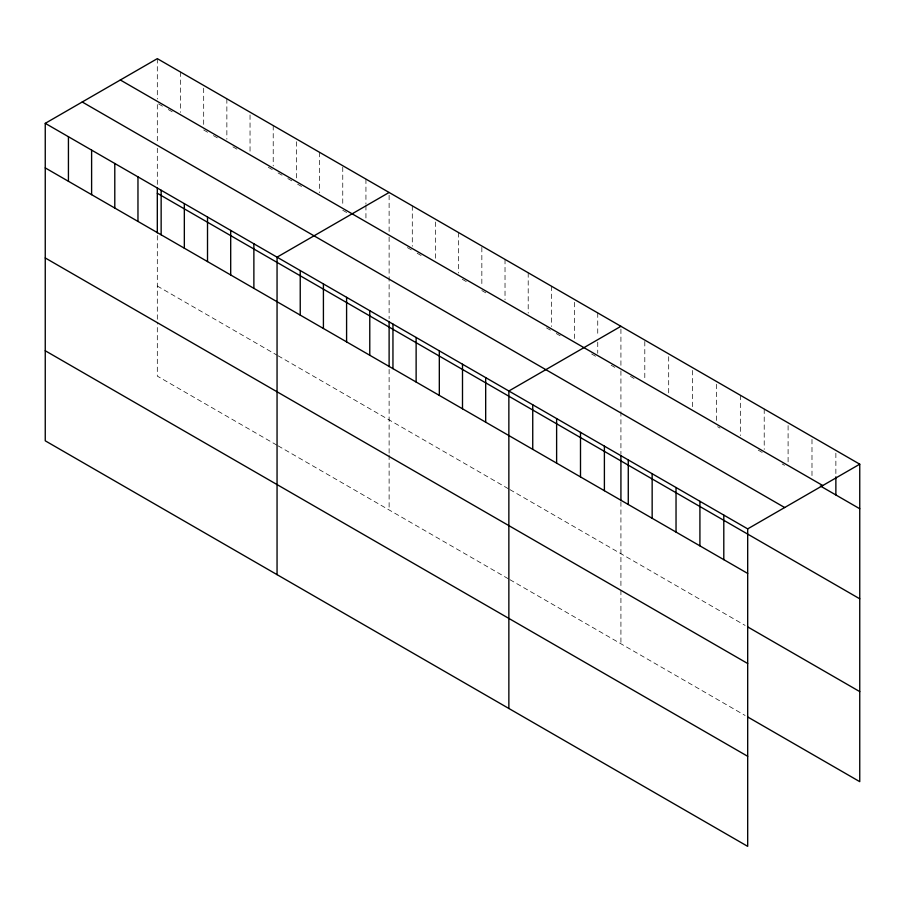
<?xml version="1.0" encoding="UTF-8"?>
<svg xmlns="http://www.w3.org/2000/svg" width="905" height="905" viewBox="0 0 905 905"><rect width="100%" height="100%" fill="white"/><g stroke="black" fill="none" stroke-linecap="round" stroke-linejoin="round"><path stroke-width="0.68" stroke-dasharray="4.53 3.39" d="M389.116 237.031L389.116 318.651M620.921 370.858L620.921 410.259M158.533 103.905L163.42 106.722M168.296 109.539L173.172 112.356M203.682 129.969L208.557 132.786M213.433 135.603L218.32 138.42M232.958 146.87L237.834 149.687M268.332 167.301L273.22 170.117M278.095 172.934L282.982 175.751M287.858 178.568L292.734 181.385M297.621 184.201L302.496 187.018M342.757 210.265L347.633 213.082M407.42 247.597L412.295 250.414M417.182 253.23L422.058 256.047M462.319 279.294L467.195 282.111M481.845 290.562L486.72 293.378M546.496 327.893L551.383 330.71M556.258 333.526L561.145 336.343M591.644 353.957L596.519 356.774M611.158 365.224L614.823 367.34M630.48 376.378L634.054 378.448M717.642 426.708L720.041 428.088M758.243 450.147L763.028 452.907M782.135 463.937L784.522 465.317M157.312 286.048L276.873 355.077M278.095 355.789L508.678 488.915M509.9 489.616L745.109 625.412M276.873 445.147L157.312 376.118L157.312 322.644M278.095 445.848L508.678 578.974M509.9 579.675L745.109 715.47M835.869 453.179L835.869 476.856M811.989 439.389L811.989 475.6M788.097 425.61L788.097 463.202M764.216 409.026L764.216 449.412M740.335 395.247L740.335 435.622M716.455 384.24L716.455 421.832M692.574 370.45L692.574 408.053M668.693 356.661L668.693 394.263M644.801 341.479L644.801 380.473M620.921 329.081L620.921 366.683M620.921 411.673L620.921 453.88M620.921 501.856L620.921 588.895M620.921 590.298L620.921 643.772M597.741 312.915L597.741 336.592M597.741 342.158L597.741 353.301M574.562 302.315L574.562 339.918M551.383 286.15L551.383 326.535M528.203 272.767L528.203 313.153M505.024 259.384L505.024 299.77M481.845 247.393L481.845 286.387M458.665 232.619L458.665 273.005M435.475 222.019L435.475 259.622M412.295 205.854L412.295 246.239M389.116 195.254L389.116 231.465M389.116 369.398L389.116 453.654M389.116 455.068L389.116 509.945M365.937 179.088L365.937 204.157M365.937 205.548L365.937 219.474M342.757 167.097L342.757 206.091M319.578 152.323L319.578 192.708M296.399 141.723L296.399 179.314M273.22 125.557L273.22 165.932M250.04 114.958L250.04 152.549M226.861 98.792L226.861 139.166M203.682 88.192L203.682 125.784M180.491 72.027L180.491 112.401M157.312 58.644L157.312 99.018M157.312 104.607L157.312 144.008M157.312 148.228L157.312 186.226M157.312 235.56L157.312 321.23"/><path stroke-width="1.36" d="M45.25 123.34L747.688 528.882L747.688 846.356L45.25 440.814L45.25 123.34L157.312 58.644L859.75 464.186L859.75 781.66L747.496 716.851M389.116 192.471L277.054 257.167L277.054 574.641M620.921 326.298L508.859 391.005L508.859 708.479M747.688 528.882L859.75 464.186M120.331 79.991L822.769 485.533M820.349 485.996L859.75 508.746M82.231 101.993L784.669 507.535M157.312 193.263L859.75 598.805M45.25 167.9L747.688 573.442M747.496 626.792L859.75 691.601M45.25 257.959L747.688 663.512M45.25 350.755L747.688 756.297M835.869 476.856L835.869 494.956M723.796 515.092L723.796 559.663M699.916 501.313L699.916 545.873M676.035 487.524L676.035 532.083M652.154 473.734L652.154 518.294M628.274 459.944L628.274 504.504M620.921 455.294L620.921 500.499M604.393 446.154L604.393 490.714M580.501 432.364L580.501 476.924M556.62 418.574L556.62 463.134M532.74 404.784L532.74 449.344M485.68 377.623L485.68 422.183M462.5 364.229L462.5 408.8M439.321 350.846L439.321 395.406M416.13 337.463L416.13 382.023M392.951 324.081L392.951 368.64M389.116 321.467L389.116 366.661M369.772 310.698L369.772 355.258M346.592 297.315L346.592 341.875M323.413 283.932L323.413 328.492M300.234 270.55L300.234 315.11M253.875 243.784L253.875 288.344M230.696 230.402L230.696 274.962M207.517 217.019L207.517 261.579M184.337 203.636L184.337 248.196M161.147 190.254L161.147 234.814M157.312 187.629L157.312 232.834M137.967 176.871L137.967 221.431M114.788 163.488L114.788 208.048M91.609 150.106L91.609 194.666M68.429 136.723L68.429 181.283"/></g></svg>
